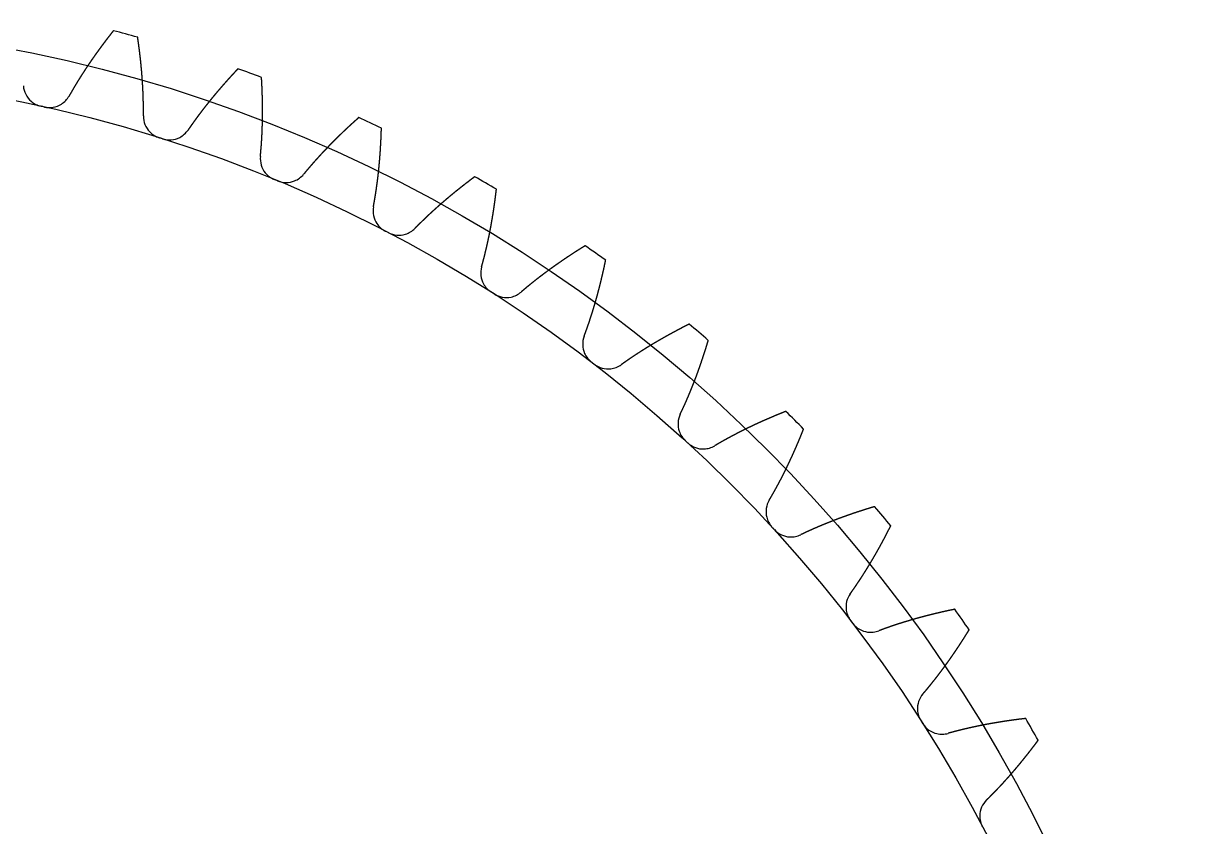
# Model space of a CAD drawing. Header units: centimetres. Extents: x -4.62 to 4.63, y -4.62 to 4.62.
# Drawn here: x 0.88 to 4.5, y 2.011 to 4.5 of the extents above; entities that cross this region are included whole.
import ezdxf

# ---------------------------------------------------------------- set-up
doc = ezdxf.new("R2010")
doc.units = ezdxf.units.CM
doc.header["$MEASUREMENT"] = 0
for name, color, linetype in [('', 7, 'Continuous'), ('Spur Gear (72 teeth)_Sketch1', 7, 'Continuous'), ('Spur Gear (72 teeth)_Sketch3', 7, 'Continuous')]:
    doc.layers.add(name, color=color, linetype=linetype)

# ---------------------------------------------------------------- blocks, each defined once
blk = doc.blocks.new('SpurGear(72teeth)')
at = {"layer": 'Spur Gear (72 teeth)_Sketch1'}
blk.add_circle((0, 0), 4.3449, dxfattribs=at)
at = {"layer": 'Spur Gear (72 teeth)_Sketch3'}
blk.add_circle((0, 0), 4.5, dxfattribs=at)

msp = doc.modelspace()

# ---------------------------------------------------------------- linework, layer by layer
at = {"layer": ''}
for radius, start, end in [(4.625, 74.5186, 75.4814), (4.625, 69.5186, 70.4814), (4.3449, 77.4288, 77.5712), (4.625, 64.5186, 65.4814), (4.3449, 72.4288, 72.5712), (4.625, 59.5186, 60.4814), (4.3449, 67.4288, 67.5712), (4.3449, 62.4288, 62.5712), (4.625, 54.5186, 55.4814), (4.3449, 57.4288, 57.5712), (4.625, 49.5186, 50.4814), (4.3449, 52.4288, 52.5712), (4.625, 44.5186, 45.4814), (4.3449, 47.4288, 47.5712), (4.625, 39.5186, 40.4814), (4.3449, 42.4288, 42.5712), (4.625, 34.5186, 35.4814), (4.3449, 37.4288, 37.5712), (4.3449, 32.4288, 32.5712), (4.625, 29.5186, 30.4814)]:
    msp.add_arc((0, 0, 0.5), radius, start, end, dxfattribs=at)
for points, degree, knots in [([(1.1595, 4.4773, 0.5), (1.1587, 4.4764, 0.5), (1.1572, 4.4744, 0.5), (1.1549, 4.4716, 0.5), (1.1519, 4.4677, 0.5), (1.1482, 4.4629, 0.5), (1.1444, 4.4581, 0.5), (1.1407, 4.4533, 0.5), (1.137, 4.4485, 0.5), (1.1334, 4.4436, 0.5), (1.1297, 4.4388, 0.5), (1.1261, 4.4339, 0.5), (1.1225, 4.4291, 0.5), (1.1189, 4.4242, 0.5), (1.1153, 4.4193, 0.5), (1.1118, 4.4144, 0.5), (1.1082, 4.4095, 0.5), (1.1047, 4.4046, 0.5), (1.1012, 4.3997, 0.5), (1.0978, 4.3948, 0.5), (1.0943, 4.3898, 0.5), (1.0909, 4.3849, 0.5), (1.0875, 4.3799, 0.5), (1.0841, 4.375, 0.5), (1.0808, 4.37, 0.5), (1.0774, 4.365, 0.5), (1.0741, 4.36, 0.5), (1.0708, 4.355, 0.5), (1.0676, 4.35, 0.5), (1.0643, 4.345, 0.5), (1.0611, 4.34, 0.5), (1.0579, 4.335, 0.5), (1.0547, 4.3299, 0.5), (1.0516, 4.3249, 0.5), (1.0484, 4.3198, 0.5), (1.0453, 4.3148, 0.5), (1.0422, 4.3097, 0.5), (1.0392, 4.3046, 0.5), (1.0362, 4.2995, 0.5), (1.0332, 4.2944, 0.5), (1.0302, 4.2893, 0.5), (1.0274, 4.2844, 0.5), (1.0251, 4.2804, 0.5), (1.0235, 4.2775, 0.5), (1.0224, 4.2757, 0.5), (1.022, 4.2748, 0.5)], 5, [-1, -1, -1, -1, -1, -1, -0.9857143, -0.9714286, -0.9571429, -0.9428571, -0.9285714, -0.9142857, -0.9, -0.8857143, -0.8714286, -0.8571429, -0.8428571, -0.8285714, -0.8142857, -0.8, -0.7857143, -0.7714286, -0.7571429, -0.7428571, -0.7285714, -0.7142857, -0.7, -0.6857143, -0.6714286, -0.6571429, -0.6428571, -0.6285714, -0.6142857, -0.6, -0.5857143, -0.5714286, -0.5571429, -0.5428571, -0.5285714, -0.5142857, -0.5, -0.4857143, -0.4714286, -0.4571429, -0.4428571, -0.4285714, -0.4169569, -0.4169569, -0.4169569, -0.4169569, -0.4169569, -0.4169569]), ([(1.2524, 4.2131, 0.5), (1.2524, 4.2141, 0.5), (1.2524, 4.2162, 0.5), (1.2524, 4.2195, 0.5), (1.2525, 4.224, 0.5), (1.2525, 4.2297, 0.5), (1.2524, 4.2356, 0.5), (1.2524, 4.2416, 0.5), (1.2523, 4.2475, 0.5), (1.2522, 4.2534, 0.5), (1.2521, 4.2594, 0.5), (1.2519, 4.2653, 0.5), (1.2518, 4.2712, 0.5), (1.2516, 4.2772, 0.5), (1.2513, 4.2831, 0.5), (1.2511, 4.2891, 0.5), (1.2508, 4.2951, 0.5), (1.2505, 4.301, 0.5), (1.2502, 4.307, 0.5), (1.2498, 4.313, 0.5), (1.2494, 4.3189, 0.5), (1.249, 4.3249, 0.5), (1.2486, 4.3309, 0.5), (1.2482, 4.3369, 0.5), (1.2477, 4.3429, 0.5), (1.2472, 4.3489, 0.5), (1.2467, 4.3549, 0.5), (1.2461, 4.3609, 0.5), (1.2456, 4.3669, 0.5), (1.245, 4.3729, 0.5), (1.2444, 4.3789, 0.5), (1.2438, 4.3849, 0.5), (1.2431, 4.3909, 0.5), (1.2424, 4.3969, 0.5), (1.2417, 4.4029, 0.5), (1.241, 4.4089, 0.5), (1.2403, 4.415, 0.5), (1.2395, 4.421, 0.5), (1.2387, 4.427, 0.5), (1.2379, 4.4331, 0.5), (1.2371, 4.4391, 0.5), (1.2363, 4.4451, 0.5), (1.2356, 4.4499, 0.5), (1.2351, 4.4536, 0.5), (1.2347, 4.456, 0.5), (1.2345, 4.4572, 0.5)], 5, [0.4169569, 0.4169569, 0.4169569, 0.4169569, 0.4169569, 0.4169569, 0.4285714, 0.4428571, 0.4571429, 0.4714286, 0.4857143, 0.5, 0.5142857, 0.5285714, 0.5428571, 0.5571429, 0.5714286, 0.5857143, 0.6, 0.6142857, 0.6285714, 0.6428571, 0.6571429, 0.6714286, 0.6857143, 0.7, 0.7142857, 0.7285714, 0.7428571, 0.7571429, 0.7714286, 0.7857143, 0.8, 0.8142857, 0.8285714, 0.8428571, 0.8571429, 0.8714286, 0.8857143, 0.9, 0.9142857, 0.9285714, 0.9428571, 0.9571429, 0.9714286, 0.9857143, 1, 1, 1, 1, 1, 1]), ([(1.5453, 4.3592, 0.5), (1.5444, 4.3583, 0.5), (1.5428, 4.3566, 0.5), (1.5402, 4.3539, 0.5), (1.5369, 4.3503, 0.5), (1.5328, 4.3459, 0.5), (1.5286, 4.3414, 0.5), (1.5245, 4.3369, 0.5), (1.5204, 4.3324, 0.5), (1.5163, 4.3279, 0.5), (1.5123, 4.3234, 0.5), (1.5082, 4.3189, 0.5), (1.5042, 4.3144, 0.5), (1.5002, 4.3098, 0.5), (1.4962, 4.3053, 0.5), (1.4923, 4.3007, 0.5), (1.4883, 4.2961, 0.5), (1.4844, 4.2916, 0.5), (1.4805, 4.287, 0.5), (1.4766, 4.2824, 0.5), (1.4728, 4.2777, 0.5), (1.4689, 4.2731, 0.5), (1.4651, 4.2685, 0.5), (1.4613, 4.2638, 0.5), (1.4575, 4.2592, 0.5), (1.4538, 4.2545, 0.5), (1.45, 4.2498, 0.5), (1.4463, 4.2451, 0.5), (1.4426, 4.2404, 0.5), (1.439, 4.2357, 0.5), (1.4353, 4.231, 0.5), (1.4317, 4.2263, 0.5), (1.4281, 4.2215, 0.5), (1.4245, 4.2168, 0.5), (1.4209, 4.212, 0.5), (1.4174, 4.2072, 0.5), (1.4139, 4.2024, 0.5), (1.4104, 4.1976, 0.5), (1.407, 4.1928, 0.5), (1.4035, 4.188, 0.5), (1.4001, 4.1832, 0.5), (1.3969, 4.1785, 0.5), (1.3943, 4.1748, 0.5), (1.3924, 4.1721, 0.5), (1.3912, 4.1703, 0.5), (1.3907, 4.1695, 0.5)], 5, [-1, -1, -1, -1, -1, -1, -0.9857143, -0.9714286, -0.9571429, -0.9428571, -0.9285714, -0.9142857, -0.9, -0.8857143, -0.8714286, -0.8571429, -0.8428571, -0.8285714, -0.8142857, -0.8, -0.7857143, -0.7714286, -0.7571429, -0.7428571, -0.7285714, -0.7142857, -0.7, -0.6857143, -0.6714286, -0.6571429, -0.6428571, -0.6285714, -0.6142857, -0.6, -0.5857143, -0.5714286, -0.5571429, -0.5428571, -0.5285714, -0.5142857, -0.5, -0.4857143, -0.4714286, -0.4571429, -0.4428571, -0.4285714, -0.4169569, -0.4169569, -0.4169569, -0.4169569, -0.4169569, -0.4169569]), ([(1.6148, 4.0879, 0.5), (1.6149, 4.0889, 0.5), (1.6151, 4.091, 0.5), (1.6154, 4.0943, 0.5), (1.6158, 4.0988, 0.5), (1.6163, 4.1045, 0.5), (1.6168, 4.1104, 0.5), (1.6173, 4.1163, 0.5), (1.6178, 4.1222, 0.5), (1.6182, 4.1281, 0.5), (1.6186, 4.134, 0.5), (1.6189, 4.14, 0.5), (1.6193, 4.1459, 0.5), (1.6196, 4.1518, 0.5), (1.6199, 4.1578, 0.5), (1.6201, 4.1637, 0.5), (1.6204, 4.1697, 0.5), (1.6206, 4.1757, 0.5), (1.6208, 4.1816, 0.5), (1.621, 4.1876, 0.5), (1.6211, 4.1936, 0.5), (1.6212, 4.1996, 0.5), (1.6213, 4.2056, 0.5), (1.6214, 4.2116, 0.5), (1.6214, 4.2176, 0.5), (1.6215, 4.2236, 0.5), (1.6215, 4.2296, 0.5), (1.6215, 4.2357, 0.5), (1.6214, 4.2417, 0.5), (1.6214, 4.2477, 0.5), (1.6213, 4.2538, 0.5), (1.6212, 4.2598, 0.5), (1.6211, 4.2658, 0.5), (1.6209, 4.2719, 0.5), (1.6208, 4.2779, 0.5), (1.6206, 4.284, 0.5), (1.6204, 4.2901, 0.5), (1.6201, 4.2961, 0.5), (1.6199, 4.3022, 0.5), (1.6196, 4.3083, 0.5), (1.6193, 4.3144, 0.5), (1.619, 4.3205, 0.5), (1.6187, 4.3253, 0.5), (1.6185, 4.329, 0.5), (1.6184, 4.3314, 0.5), (1.6183, 4.3326, 0.5)], 5, [0.4169569, 0.4169569, 0.4169569, 0.4169569, 0.4169569, 0.4169569, 0.4285714, 0.4428571, 0.4571429, 0.4714286, 0.4857143, 0.5, 0.5142857, 0.5285714, 0.5428571, 0.5571429, 0.5714286, 0.5857143, 0.6, 0.6142857, 0.6285714, 0.6428571, 0.6571429, 0.6714286, 0.6857143, 0.7, 0.7142857, 0.7285714, 0.7428571, 0.7571429, 0.7714286, 0.7857143, 0.8, 0.8142857, 0.8285714, 0.8428571, 0.8571429, 0.8714286, 0.8857143, 0.9, 0.9142857, 0.9285714, 0.9428571, 0.9571429, 0.9714286, 0.9857143, 1, 1, 1, 1, 1, 1]), ([(0.8804, 4.3062, 0.5), (0.8811, 4.2971, 0.5), (0.8835, 4.2883, 0.5), (0.8917, 4.272, 0.5), (0.8973, 4.2647, 0.5), (0.9086, 4.2549, 0.5), (0.9135, 4.2516, 0.5), (0.9239, 4.2463, 0.5), (0.9294, 4.2444, 0.5), (0.9351, 4.2431, 0.5)], 3, [0, 0, 0, 0, 0.02734511, 0.02734511, 0.05469023, 0.05469023, 0.07222623, 0.07222623, 0.08976223, 0.08976223, 0.08976223, 0.08976223]), ([(0.9457, 4.2408, 0.5), (0.9546, 4.2388, 0.5), (0.9638, 4.2385, 0.5), (0.9817, 4.2416, 0.5), (0.9903, 4.2449, 0.5), (1.003, 4.2529, 0.5), (1.0076, 4.2566, 0.5), (1.0156, 4.265, 0.5), (1.0191, 4.2697, 0.5), (1.022, 4.2748, 0.5)], 3, [0, 0, 0, 0, 0.02734511, 0.02734511, 0.05469023, 0.05469023, 0.07222623, 0.07222623, 0.08976223, 0.08976223, 0.08976223, 0.08976223]), ([(1.2524, 4.2131, 0.5), (1.2522, 4.204, 0.5), (1.2539, 4.1949, 0.5), (1.2606, 4.178, 0.5), (1.2656, 4.1703, 0.5), (1.276, 4.1595, 0.5), (1.2805, 4.1558, 0.5), (1.2905, 4.1496, 0.5), (1.2958, 4.1472, 0.5), (1.3014, 4.1454, 0.5)], 3, [0, 0, 0, 0, 0.02734511, 0.02734511, 0.05469023, 0.05469023, 0.07222623, 0.07222623, 0.08976223, 0.08976223, 0.08976223, 0.08976223]), ([(1.9193, 4.2079, 0.5), (1.9184, 4.2071, 0.5), (1.9166, 4.2055, 0.5), (1.9139, 4.2031, 0.5), (1.9102, 4.1998, 0.5), (1.9057, 4.1957, 0.5), (1.9012, 4.1917, 0.5), (1.8967, 4.1875, 0.5), (1.8922, 4.1834, 0.5), (1.8878, 4.1793, 0.5), (1.8833, 4.1752, 0.5), (1.8789, 4.171, 0.5), (1.8745, 4.1668, 0.5), (1.8701, 4.1627, 0.5), (1.8658, 4.1585, 0.5), (1.8614, 4.1543, 0.5), (1.8571, 4.1501, 0.5), (1.8528, 4.1458, 0.5), (1.8485, 4.1416, 0.5), (1.8442, 4.1374, 0.5), (1.84, 4.1331, 0.5), (1.8358, 4.1288, 0.5), (1.8316, 4.1245, 0.5), (1.8274, 4.1203, 0.5), (1.8232, 4.1159, 0.5), (1.819, 4.1116, 0.5), (1.8149, 4.1073, 0.5), (1.8108, 4.1029, 0.5), (1.8067, 4.0986, 0.5), (1.8026, 4.0942, 0.5), (1.7986, 4.0898, 0.5), (1.7946, 4.0854, 0.5), (1.7906, 4.081, 0.5), (1.7866, 4.0766, 0.5), (1.7826, 4.0721, 0.5), (1.7787, 4.0677, 0.5), (1.7748, 4.0632, 0.5), (1.7709, 4.0587, 0.5), (1.767, 4.0543, 0.5), (1.7632, 4.0497, 0.5), (1.7594, 4.0452, 0.5), (1.7557, 4.0409, 0.5), (1.7528, 4.0374, 0.5), (1.7507, 4.0348, 0.5), (1.7494, 4.0332, 0.5), (1.7488, 4.0324, 0.5)], 5, [-1, -1, -1, -1, -1, -1, -0.9857143, -0.9714286, -0.9571429, -0.9428571, -0.9285714, -0.9142857, -0.9, -0.8857143, -0.8714286, -0.8571429, -0.8428571, -0.8285714, -0.8142857, -0.8, -0.7857143, -0.7714286, -0.7571429, -0.7428571, -0.7285714, -0.7142857, -0.7, -0.6857143, -0.6714286, -0.6571429, -0.6428571, -0.6285714, -0.6142857, -0.6, -0.5857143, -0.5714286, -0.5571429, -0.5428571, -0.5285714, -0.5142857, -0.5, -0.4857143, -0.4714286, -0.4571429, -0.4428571, -0.4285714, -0.4169569, -0.4169569, -0.4169569, -0.4169569, -0.4169569, -0.4169569]), ([(1.3117, 4.1422, 0.5), (1.3204, 4.1394, 0.5), (1.3295, 4.1384, 0.5), (1.3477, 4.1399, 0.5), (1.3565, 4.1424, 0.5), (1.3699, 4.1492, 0.5), (1.3747, 4.1525, 0.5), (1.3835, 4.1603, 0.5), (1.3874, 4.1647, 0.5), (1.3907, 4.1695, 0.5)], 3, [0, 0, 0, 0, 0.02734511, 0.02734511, 0.05469023, 0.05469023, 0.07222623, 0.07222623, 0.08976223, 0.08976223, 0.08976223, 0.08976223]), ([(1.9649, 3.9316, 0.5), (1.9651, 3.9326, 0.5), (1.9655, 3.9347, 0.5), (1.9661, 3.9379, 0.5), (1.9669, 3.9424, 0.5), (1.9679, 3.948, 0.5), (1.9689, 3.9538, 0.5), (1.9699, 3.9596, 0.5), (1.9709, 3.9655, 0.5), (1.9718, 3.9714, 0.5), (1.9727, 3.9772, 0.5), (1.9736, 3.9831, 0.5), (1.9744, 3.989, 0.5), (1.9753, 3.9949, 0.5), (1.9761, 4.0008, 0.5), (1.9769, 4.0067, 0.5), (1.9776, 4.0126, 0.5), (1.9784, 4.0185, 0.5), (1.9791, 4.0245, 0.5), (1.9798, 4.0304, 0.5), (1.9804, 4.0364, 0.5), (1.9811, 4.0423, 0.5), (1.9817, 4.0483, 0.5), (1.9823, 4.0543, 0.5), (1.9829, 4.0602, 0.5), (1.9834, 4.0662, 0.5), (1.984, 4.0722, 0.5), (1.9845, 4.0782, 0.5), (1.9849, 4.0842, 0.5), (1.9854, 4.0902, 0.5), (1.9859, 4.0963, 0.5), (1.9863, 4.1023, 0.5), (1.9867, 4.1083, 0.5), (1.9871, 4.1144, 0.5), (1.9874, 4.1204, 0.5), (1.9878, 4.1265, 0.5), (1.9881, 4.1325, 0.5), (1.9884, 4.1386, 0.5), (1.9887, 4.1447, 0.5), (1.9889, 4.1507, 0.5), (1.9892, 4.1568, 0.5), (1.9894, 4.1629, 0.5), (1.9895, 4.1678, 0.5), (1.9897, 4.1714, 0.5), (1.9897, 4.1739, 0.5), (1.9898, 4.1751, 0.5)], 5, [0.4169569, 0.4169569, 0.4169569, 0.4169569, 0.4169569, 0.4169569, 0.4285714, 0.4428571, 0.4571429, 0.4714286, 0.4857143, 0.5, 0.5142857, 0.5285714, 0.5428571, 0.5571429, 0.5714286, 0.5857143, 0.6, 0.6142857, 0.6285714, 0.6428571, 0.6571429, 0.6714286, 0.6857143, 0.7, 0.7142857, 0.7285714, 0.7428571, 0.7571429, 0.7714286, 0.7857143, 0.8, 0.8142857, 0.8285714, 0.8428571, 0.8571429, 0.8714286, 0.8857143, 0.9, 0.9142857, 0.9285714, 0.9428571, 0.9571429, 0.9714286, 0.9857143, 1, 1, 1, 1, 1, 1]), ([(1.6148, 4.0879, 0.5), (1.6139, 4.0789, 0.5), (1.6148, 4.0697, 0.5), (1.62, 4.0522, 0.5), (1.6242, 4.0441, 0.5), (1.6336, 4.0324, 0.5), (1.6379, 4.0284, 0.5), (1.6472, 4.0214, 0.5), (1.6523, 4.0185, 0.5), (1.6577, 4.0162, 0.5)], 3, [0, 0, 0, 0, 0.02734511, 0.02734511, 0.05469023, 0.05469023, 0.07222623, 0.07222623, 0.08976223, 0.08976223, 0.08976223, 0.08976223]), ([(1.6677, 4.0121, 0.5), (1.6761, 4.0086, 0.5), (1.6852, 4.0068, 0.5), (1.7034, 4.0067, 0.5), (1.7124, 4.0085, 0.5), (1.7263, 4.0141, 0.5), (1.7314, 4.0169, 0.5), (1.7408, 4.0239, 0.5), (1.7451, 4.0279, 0.5), (1.7488, 4.0324, 0.5)], 3, [0, 0, 0, 0, 0.02734511, 0.02734511, 0.05469023, 0.05469023, 0.07222623, 0.07222623, 0.08976223, 0.08976223, 0.08976223, 0.08976223]), ([(2.2788, 4.0247, 0.5), (2.2778, 4.0239, 0.5), (2.2758, 4.0225, 0.5), (2.2729, 4.0203, 0.5), (2.269, 4.0174, 0.5), (2.2641, 4.0137, 0.5), (2.2593, 4.01, 0.5), (2.2545, 4.0063, 0.5), (2.2496, 4.0026, 0.5), (2.2448, 3.9989, 0.5), (2.2401, 3.9951, 0.5), (2.2353, 3.9914, 0.5), (2.2306, 3.9876, 0.5), (2.2258, 3.9838, 0.5), (2.2211, 3.98, 0.5), (2.2164, 3.9762, 0.5), (2.2117, 3.9724, 0.5), (2.2071, 3.9686, 0.5), (2.2024, 3.9647, 0.5), (2.1978, 3.9609, 0.5), (2.1932, 3.957, 0.5), (2.1886, 3.9531, 0.5), (2.1841, 3.9492, 0.5), (2.1795, 3.9453, 0.5), (2.175, 3.9414, 0.5), (2.1705, 3.9374, 0.5), (2.166, 3.9335, 0.5), (2.1615, 3.9295, 0.5), (2.1571, 3.9255, 0.5), (2.1526, 3.9215, 0.5), (2.1482, 3.9175, 0.5), (2.1438, 3.9135, 0.5), (2.1394, 3.9094, 0.5), (2.1351, 3.9054, 0.5), (2.1308, 3.9013, 0.5), (2.1265, 3.8972, 0.5), (2.1222, 3.8931, 0.5), (2.1179, 3.889, 0.5), (2.1137, 3.8848, 0.5), (2.1094, 3.8807, 0.5), (2.1052, 3.8765, 0.5), (2.1012, 3.8725, 0.5), (2.0981, 3.8693, 0.5), (2.0957, 3.8669, 0.5), (2.0942, 3.8654, 0.5), (2.0936, 3.8647, 0.5)], 5, [-1, -1, -1, -1, -1, -1, -0.9857143, -0.9714286, -0.9571429, -0.9428571, -0.9285714, -0.9142857, -0.9, -0.8857143, -0.8714286, -0.8571429, -0.8428571, -0.8285714, -0.8142857, -0.8, -0.7857143, -0.7714286, -0.7571429, -0.7428571, -0.7285714, -0.7142857, -0.7, -0.6857143, -0.6714286, -0.6571429, -0.6428571, -0.6285714, -0.6142857, -0.6, -0.5857143, -0.5714286, -0.5571429, -0.5428571, -0.5285714, -0.5142857, -0.5, -0.4857143, -0.4714286, -0.4571429, -0.4428571, -0.4285714, -0.4169569, -0.4169569, -0.4169569, -0.4169569, -0.4169569, -0.4169569]), ([(2.3001, 3.7454, 0.5), (2.3004, 3.7463, 0.5), (2.301, 3.7484, 0.5), (2.3019, 3.7516, 0.5), (2.303, 3.7559, 0.5), (2.3045, 3.7614, 0.5), (2.306, 3.7672, 0.5), (2.3075, 3.7729, 0.5), (2.309, 3.7786, 0.5), (2.3104, 3.7844, 0.5), (2.3118, 3.7902, 0.5), (2.3132, 3.7959, 0.5), (2.3146, 3.8017, 0.5), (2.3159, 3.8075, 0.5), (2.3173, 3.8133, 0.5), (2.3185, 3.8191, 0.5), (2.3198, 3.825, 0.5), (2.3211, 3.8308, 0.5), (2.3223, 3.8367, 0.5), (2.3235, 3.8425, 0.5), (2.3247, 3.8484, 0.5), (2.3258, 3.8543, 0.5), (2.327, 3.8602, 0.5), (2.3281, 3.8661, 0.5), (2.3292, 3.872, 0.5), (2.3303, 3.8779, 0.5), (2.3313, 3.8838, 0.5), (2.3323, 3.8897, 0.5), (2.3334, 3.8957, 0.5), (2.3343, 3.9016, 0.5), (2.3353, 3.9076, 0.5), (2.3363, 3.9136, 0.5), (2.3372, 3.9195, 0.5), (2.3381, 3.9255, 0.5), (2.339, 3.9315, 0.5), (2.3399, 3.9375, 0.5), (2.3407, 3.9435, 0.5), (2.3415, 3.9495, 0.5), (2.3423, 3.9556, 0.5), (2.3431, 3.9616, 0.5), (2.3439, 3.9676, 0.5), (2.3446, 3.9737, 0.5), (2.3452, 3.9785, 0.5), (2.3457, 3.9822, 0.5), (2.3459, 3.9846, 0.5), (2.3461, 3.9858, 0.5)], 5, [0.4169569, 0.4169569, 0.4169569, 0.4169569, 0.4169569, 0.4169569, 0.4285714, 0.4428571, 0.4571429, 0.4714286, 0.4857143, 0.5, 0.5142857, 0.5285714, 0.5428571, 0.5571429, 0.5714286, 0.5857143, 0.6, 0.6142857, 0.6285714, 0.6428571, 0.6571429, 0.6714286, 0.6857143, 0.7, 0.7142857, 0.7285714, 0.7428571, 0.7571429, 0.7714286, 0.7857143, 0.8, 0.8142857, 0.8285714, 0.8428571, 0.8571429, 0.8714286, 0.8857143, 0.9, 0.9142857, 0.9285714, 0.9428571, 0.9571429, 0.9714286, 0.9857143, 1, 1, 1, 1, 1, 1]), ([(1.9649, 3.9316, 0.5), (1.9632, 3.9227, 0.5), (1.9633, 3.9135, 0.5), (1.967, 3.8956, 0.5), (1.9705, 3.8871, 0.5), (1.9789, 3.8747, 0.5), (1.9827, 3.8703, 0.5), (1.9915, 3.8625, 0.5), (1.9963, 3.8592, 0.5), (2.0015, 3.8565, 0.5)], 3, [0, 0, 0, 0, 0.02734511, 0.02734511, 0.05469023, 0.05469023, 0.07222623, 0.07222623, 0.08976223, 0.08976223, 0.08976223, 0.08976223]), ([(2.011, 3.8515, 0.5), (2.0191, 3.8473, 0.5), (2.028, 3.8447, 0.5), (2.0461, 3.843, 0.5), (2.0553, 3.844, 0.5), (2.0696, 3.8483, 0.5), (2.0749, 3.8507, 0.5), (2.0849, 3.8568, 0.5), (2.0895, 3.8605, 0.5), (2.0936, 3.8647, 0.5)], 3, [0, 0, 0, 0, 0.02734511, 0.02734511, 0.05469023, 0.05469023, 0.07222623, 0.07222623, 0.08976223, 0.08976223, 0.08976223, 0.08976223]), ([(2.6209, 3.8107, 0.5), (2.6198, 3.8101, 0.5), (2.6177, 3.8088, 0.5), (2.6146, 3.8069, 0.5), (2.6105, 3.8043, 0.5), (2.6053, 3.8011, 0.5), (2.6002, 3.7978, 0.5), (2.595, 3.7946, 0.5), (2.5899, 3.7913, 0.5), (2.5848, 3.788, 0.5), (2.5797, 3.7847, 0.5), (2.5747, 3.7814, 0.5), (2.5696, 3.778, 0.5), (2.5646, 3.7747, 0.5), (2.5595, 3.7713, 0.5), (2.5545, 3.7679, 0.5), (2.5495, 3.7645, 0.5), (2.5446, 3.7611, 0.5), (2.5396, 3.7577, 0.5), (2.5347, 3.7543, 0.5), (2.5297, 3.7508, 0.5), (2.5248, 3.7473, 0.5), (2.5199, 3.7438, 0.5), (2.5151, 3.7403, 0.5), (2.5102, 3.7368, 0.5), (2.5054, 3.7333, 0.5), (2.5006, 3.7297, 0.5), (2.4958, 3.7262, 0.5), (2.491, 3.7226, 0.5), (2.4862, 3.719, 0.5), (2.4815, 3.7154, 0.5), (2.4767, 3.7117, 0.5), (2.472, 3.7081, 0.5), (2.4673, 3.7044, 0.5), (2.4627, 3.7007, 0.5), (2.458, 3.697, 0.5), (2.4534, 3.6933, 0.5), (2.4488, 3.6896, 0.5), (2.4442, 3.6858, 0.5), (2.4396, 3.6821, 0.5), (2.4351, 3.6783, 0.5), (2.4307, 3.6746, 0.5), (2.4273, 3.6717, 0.5), (2.4248, 3.6695, 0.5), (2.4232, 3.6681, 0.5), (2.4224, 3.6675, 0.5)], 5, [-1, -1, -1, -1, -1, -1, -0.9857143, -0.9714286, -0.9571429, -0.9428571, -0.9285714, -0.9142857, -0.9, -0.8857143, -0.8714286, -0.8571429, -0.8428571, -0.8285714, -0.8142857, -0.8, -0.7857143, -0.7714286, -0.7571429, -0.7428571, -0.7285714, -0.7142857, -0.7, -0.6857143, -0.6714286, -0.6571429, -0.6428571, -0.6285714, -0.6142857, -0.6, -0.5857143, -0.5714286, -0.5571429, -0.5428571, -0.5285714, -0.5142857, -0.5, -0.4857143, -0.4714286, -0.4571429, -0.4428571, -0.4285714, -0.4169569, -0.4169569, -0.4169569, -0.4169569, -0.4169569, -0.4169569]), ([(2.6178, 3.5307, 0.5), (2.6181, 3.5316, 0.5), (2.6189, 3.5336, 0.5), (2.6201, 3.5367, 0.5), (2.6216, 3.5409, 0.5), (2.6236, 3.5463, 0.5), (2.6256, 3.5518, 0.5), (2.6276, 3.5574, 0.5), (2.6295, 3.563, 0.5), (2.6315, 3.5686, 0.5), (2.6334, 3.5742, 0.5), (2.6353, 3.5799, 0.5), (2.6371, 3.5855, 0.5), (2.639, 3.5912, 0.5), (2.6408, 3.5969, 0.5), (2.6426, 3.6025, 0.5), (2.6444, 3.6082, 0.5), (2.6461, 3.6139, 0.5), (2.6478, 3.6197, 0.5), (2.6496, 3.6254, 0.5), (2.6512, 3.6311, 0.5), (2.6529, 3.6369, 0.5), (2.6546, 3.6427, 0.5), (2.6562, 3.6484, 0.5), (2.6578, 3.6542, 0.5), (2.6594, 3.66, 0.5), (2.6609, 3.6658, 0.5), (2.6625, 3.6717, 0.5), (2.664, 3.6775, 0.5), (2.6655, 3.6833, 0.5), (2.667, 3.6892, 0.5), (2.6685, 3.6951, 0.5), (2.6699, 3.7009, 0.5), (2.6713, 3.7068, 0.5), (2.6727, 3.7127, 0.5), (2.6741, 3.7186, 0.5), (2.6755, 3.7245, 0.5), (2.6768, 3.7304, 0.5), (2.6782, 3.7364, 0.5), (2.6795, 3.7423, 0.5), (2.6808, 3.7483, 0.5), (2.682, 3.7542, 0.5), (2.683, 3.759, 0.5), (2.6838, 3.7626, 0.5), (2.6843, 3.765, 0.5), (2.6845, 3.7662, 0.5)], 5, [0.4169569, 0.4169569, 0.4169569, 0.4169569, 0.4169569, 0.4169569, 0.4285714, 0.4428571, 0.4571429, 0.4714286, 0.4857143, 0.5, 0.5142857, 0.5285714, 0.5428571, 0.5571429, 0.5714286, 0.5857143, 0.6, 0.6142857, 0.6285714, 0.6428571, 0.6571429, 0.6714286, 0.6857143, 0.7, 0.7142857, 0.7285714, 0.7428571, 0.7571429, 0.7714286, 0.7857143, 0.8, 0.8142857, 0.8285714, 0.8428571, 0.8571429, 0.8714286, 0.8857143, 0.9, 0.9142857, 0.9285714, 0.9428571, 0.9571429, 0.9714286, 0.9857143, 1, 1, 1, 1, 1, 1]), ([(2.3001, 3.7454, 0.5), (2.2977, 3.7366, 0.5), (2.2969, 3.7275, 0.5), (2.299, 3.7094, 0.5), (2.3018, 3.7006, 0.5), (2.309, 3.6875, 0.5), (2.3125, 3.6828, 0.5), (2.3205, 3.6742, 0.5), (2.325, 3.6705, 0.5), (2.33, 3.6674, 0.5)], 3, [0, 0, 0, 0, 0.02734511, 0.02734511, 0.05469023, 0.05469023, 0.07222623, 0.07222623, 0.08976223, 0.08976223, 0.08976223, 0.08976223]), ([(2.3391, 3.6616, 0.5), (2.3468, 3.6567, 0.5), (2.3553, 3.6533, 0.5), (2.3733, 3.6501, 0.5), (2.3825, 3.6502, 0.5), (2.3971, 3.6533, 0.5), (2.4026, 3.6553, 0.5), (2.4131, 3.6604, 0.5), (2.418, 3.6637, 0.5), (2.4224, 3.6675, 0.5)], 3, [0, 0, 0, 0, 0.02734511, 0.02734511, 0.05469023, 0.05469023, 0.07222623, 0.07222623, 0.08976223, 0.08976223, 0.08976223, 0.08976223]), ([(2.943, 3.5678, 0.5), (2.9419, 3.5673, 0.5), (2.9397, 3.5662, 0.5), (2.9365, 3.5645, 0.5), (2.9321, 3.5623, 0.5), (2.9267, 3.5595, 0.5), (2.9213, 3.5568, 0.5), (2.9159, 3.554, 0.5), (2.9105, 3.5511, 0.5), (2.9051, 3.5483, 0.5), (2.8998, 3.5455, 0.5), (2.8944, 3.5426, 0.5), (2.8891, 3.5397, 0.5), (2.8838, 3.5368, 0.5), (2.8785, 3.5339, 0.5), (2.8732, 3.531, 0.5), (2.8679, 3.528, 0.5), (2.8627, 3.525, 0.5), (2.8575, 3.5221, 0.5), (2.8522, 3.5191, 0.5), (2.847, 3.516, 0.5), (2.8418, 3.513, 0.5), (2.8367, 3.51, 0.5), (2.8315, 3.5069, 0.5), (2.8264, 3.5038, 0.5), (2.8212, 3.5007, 0.5), (2.8161, 3.4976, 0.5), (2.811, 3.4945, 0.5), (2.8059, 3.4913, 0.5), (2.8009, 3.4881, 0.5), (2.7958, 3.4849, 0.5), (2.7908, 3.4817, 0.5), (2.7858, 3.4785, 0.5), (2.7808, 3.4753, 0.5), (2.7758, 3.472, 0.5), (2.7709, 3.4687, 0.5), (2.7659, 3.4654, 0.5), (2.761, 3.4621, 0.5), (2.7561, 3.4588, 0.5), (2.7513, 3.4554, 0.5), (2.7464, 3.452, 0.5), (2.7417, 3.4488, 0.5), (2.7381, 3.4462, 0.5), (2.7354, 3.4442, 0.5), (2.7336, 3.443, 0.5), (2.7329, 3.4424, 0.5)], 5, [-1, -1, -1, -1, -1, -1, -0.9857143, -0.9714286, -0.9571429, -0.9428571, -0.9285714, -0.9142857, -0.9, -0.8857143, -0.8714286, -0.8571429, -0.8428571, -0.8285714, -0.8142857, -0.8, -0.7857143, -0.7714286, -0.7571429, -0.7428571, -0.7285714, -0.7142857, -0.7, -0.6857143, -0.6714286, -0.6571429, -0.6428571, -0.6285714, -0.6142857, -0.6, -0.5857143, -0.5714286, -0.5571429, -0.5428571, -0.5285714, -0.5142857, -0.5, -0.4857143, -0.4714286, -0.4571429, -0.4428571, -0.4285714, -0.4169569, -0.4169569, -0.4169569, -0.4169569, -0.4169569, -0.4169569]), ([(2.6178, 3.5307, 0.5), (2.6146, 3.5222, 0.5), (2.6131, 3.5131, 0.5), (2.6136, 3.4949, 0.5), (2.6156, 3.4859, 0.5), (2.6216, 3.4722, 0.5), (2.6247, 3.4672, 0.5), (2.6319, 3.458, 0.5), (2.6361, 3.4539, 0.5), (2.6407, 3.4503, 0.5)], 3, [0, 0, 0, 0, 0.02734511, 0.02734511, 0.05469023, 0.05469023, 0.07222623, 0.07222623, 0.08976223, 0.08976223, 0.08976223, 0.08976223]), ([(2.9156, 3.2891, 0.5), (2.916, 3.29, 0.5), (2.9169, 3.2919, 0.5), (2.9183, 3.2949, 0.5), (2.9203, 3.299, 0.5), (2.9227, 3.3041, 0.5), (2.9252, 3.3095, 0.5), (2.9276, 3.3149, 0.5), (2.9301, 3.3203, 0.5), (2.9325, 3.3257, 0.5), (2.9349, 3.3311, 0.5), (2.9372, 3.3366, 0.5), (2.9396, 3.342, 0.5), (2.9419, 3.3475, 0.5), (2.9442, 3.353, 0.5), (2.9465, 3.3585, 0.5), (2.9488, 3.364, 0.5), (2.951, 3.3696, 0.5), (2.9532, 3.3751, 0.5), (2.9554, 3.3807, 0.5), (2.9576, 3.3863, 0.5), (2.9598, 3.3918, 0.5), (2.9619, 3.3974, 0.5), (2.9641, 3.4031, 0.5), (2.9662, 3.4087, 0.5), (2.9683, 3.4143, 0.5), (2.9703, 3.42, 0.5), (2.9724, 3.4256, 0.5), (2.9744, 3.4313, 0.5), (2.9764, 3.437, 0.5), (2.9784, 3.4427, 0.5), (2.9804, 3.4484, 0.5), (2.9823, 3.4541, 0.5), (2.9842, 3.4599, 0.5), (2.9862, 3.4656, 0.5), (2.988, 3.4714, 0.5), (2.9899, 3.4772, 0.5), (2.9918, 3.4829, 0.5), (2.9936, 3.4887, 0.5), (2.9954, 3.4945, 0.5), (2.9973, 3.5003, 0.5), (2.999, 3.5062, 0.5), (3.0005, 3.5108, 0.5), (3.0015, 3.5143, 0.5), (3.0022, 3.5167, 0.5), (3.0026, 3.5179, 0.5)], 5, [0.4169569, 0.4169569, 0.4169569, 0.4169569, 0.4169569, 0.4169569, 0.4285714, 0.4428571, 0.4571429, 0.4714286, 0.4857143, 0.5, 0.5142857, 0.5285714, 0.5428571, 0.5571429, 0.5714286, 0.5857143, 0.6, 0.6142857, 0.6285714, 0.6428571, 0.6571429, 0.6714286, 0.6857143, 0.7, 0.7142857, 0.7285714, 0.7428571, 0.7571429, 0.7714286, 0.7857143, 0.8, 0.8142857, 0.8285714, 0.8428571, 0.8571429, 0.8714286, 0.8857143, 0.9, 0.9142857, 0.9285714, 0.9428571, 0.9571429, 0.9714286, 0.9857143, 1, 1, 1, 1, 1, 1]), ([(2.6493, 3.4438, 0.5), (2.6565, 3.4382, 0.5), (2.6648, 3.4341, 0.5), (2.6824, 3.4293, 0.5), (2.6915, 3.4287, 0.5), (2.7064, 3.4305, 0.5), (2.7121, 3.4319, 0.5), (2.723, 3.4362, 0.5), (2.7281, 3.439, 0.5), (2.7329, 3.4424, 0.5)], 3, [0, 0, 0, 0, 0.02734511, 0.02734511, 0.05469023, 0.05469023, 0.07222623, 0.07222623, 0.08976223, 0.08976223, 0.08976223, 0.08976223]), ([(3.2428, 3.2977, 0.5), (3.2416, 3.2973, 0.5), (3.2394, 3.2964, 0.5), (3.236, 3.295, 0.5), (3.2314, 3.2932, 0.5), (3.2258, 3.2909, 0.5), (3.2202, 3.2886, 0.5), (3.2145, 3.2863, 0.5), (3.2089, 3.284, 0.5), (3.2033, 3.2816, 0.5), (3.1978, 3.2792, 0.5), (3.1922, 3.2768, 0.5), (3.1866, 3.2744, 0.5), (3.1811, 3.272, 0.5), (3.1755, 3.2696, 0.5), (3.17, 3.2671, 0.5), (3.1645, 3.2646, 0.5), (3.159, 3.2621, 0.5), (3.1535, 3.2596, 0.5), (3.1481, 3.2571, 0.5), (3.1426, 3.2545, 0.5), (3.1372, 3.252, 0.5), (3.1318, 3.2494, 0.5), (3.1264, 3.2468, 0.5), (3.121, 3.2442, 0.5), (3.1156, 3.2415, 0.5), (3.1102, 3.2388, 0.5), (3.1049, 3.2362, 0.5), (3.0995, 3.2335, 0.5), (3.0942, 3.2308, 0.5), (3.0889, 3.228, 0.5), (3.0836, 3.2253, 0.5), (3.0784, 3.2225, 0.5), (3.0731, 3.2197, 0.5), (3.0679, 3.2169, 0.5), (3.0627, 3.214, 0.5), (3.0575, 3.2112, 0.5), (3.0523, 3.2083, 0.5), (3.0471, 3.2054, 0.5), (3.0419, 3.2025, 0.5), (3.0368, 3.1995, 0.5), (3.0319, 3.1967, 0.5), (3.028, 3.1944, 0.5), (3.0251, 3.1927, 0.5), (3.0233, 3.1916, 0.5), (3.0225, 3.1911, 0.5)], 5, [-1, -1, -1, -1, -1, -1, -0.9857143, -0.9714286, -0.9571429, -0.9428571, -0.9285714, -0.9142857, -0.9, -0.8857143, -0.8714286, -0.8571429, -0.8428571, -0.8285714, -0.8142857, -0.8, -0.7857143, -0.7714286, -0.7571429, -0.7428571, -0.7285714, -0.7142857, -0.7, -0.6857143, -0.6714286, -0.6571429, -0.6428571, -0.6285714, -0.6142857, -0.6, -0.5857143, -0.5714286, -0.5571429, -0.5428571, -0.5285714, -0.5142857, -0.5, -0.4857143, -0.4714286, -0.4571429, -0.4428571, -0.4285714, -0.4169569, -0.4169569, -0.4169569, -0.4169569, -0.4169569, -0.4169569]), ([(2.9156, 3.2891, 0.5), (2.9116, 3.2809, 0.5), (2.9093, 3.272, 0.5), (2.9082, 3.2538, 0.5), (2.9095, 3.2447, 0.5), (2.9143, 3.2305, 0.5), (2.9169, 3.2252, 0.5), (2.9233, 3.2155, 0.5), (2.9271, 3.211, 0.5), (2.9314, 3.2071, 0.5)], 3, [0, 0, 0, 0, 0.02734511, 0.02734511, 0.05469023, 0.05469023, 0.07222623, 0.07222623, 0.08976223, 0.08976223, 0.08976223, 0.08976223]), ([(3.1911, 3.0225, 0.5), (3.1916, 3.0233, 0.5), (3.1927, 3.0251, 0.5), (3.1944, 3.028, 0.5), (3.1967, 3.0319, 0.5), (3.1995, 3.0368, 0.5), (3.2025, 3.0419, 0.5), (3.2054, 3.0471, 0.5), (3.2083, 3.0523, 0.5), (3.2112, 3.0575, 0.5), (3.214, 3.0627, 0.5), (3.2169, 3.0679, 0.5), (3.2197, 3.0731, 0.5), (3.2225, 3.0784, 0.5), (3.2253, 3.0836, 0.5), (3.228, 3.0889, 0.5), (3.2308, 3.0942, 0.5), (3.2335, 3.0995, 0.5), (3.2362, 3.1049, 0.5), (3.2388, 3.1102, 0.5), (3.2415, 3.1156, 0.5), (3.2442, 3.121, 0.5), (3.2468, 3.1264, 0.5), (3.2494, 3.1318, 0.5), (3.252, 3.1372, 0.5), (3.2545, 3.1426, 0.5), (3.2571, 3.1481, 0.5), (3.2596, 3.1535, 0.5), (3.2621, 3.159, 0.5), (3.2646, 3.1645, 0.5), (3.2671, 3.17, 0.5), (3.2696, 3.1755, 0.5), (3.272, 3.1811, 0.5), (3.2744, 3.1866, 0.5), (3.2768, 3.1922, 0.5), (3.2792, 3.1978, 0.5), (3.2816, 3.2033, 0.5), (3.284, 3.2089, 0.5), (3.2863, 3.2145, 0.5), (3.2886, 3.2202, 0.5), (3.2909, 3.2258, 0.5), (3.2932, 3.2314, 0.5), (3.295, 3.236, 0.5), (3.2964, 3.2394, 0.5), (3.2973, 3.2416, 0.5), (3.2977, 3.2428, 0.5)], 5, [0.4169569, 0.4169569, 0.4169569, 0.4169569, 0.4169569, 0.4169569, 0.4285714, 0.4428571, 0.4571429, 0.4714286, 0.4857143, 0.5, 0.5142857, 0.5285714, 0.5428571, 0.5571429, 0.5714286, 0.5857143, 0.6, 0.6142857, 0.6285714, 0.6428571, 0.6571429, 0.6714286, 0.6857143, 0.7, 0.7142857, 0.7285714, 0.7428571, 0.7571429, 0.7714286, 0.7857143, 0.8, 0.8142857, 0.8285714, 0.8428571, 0.8571429, 0.8714286, 0.8857143, 0.9, 0.9142857, 0.9285714, 0.9428571, 0.9571429, 0.9714286, 0.9857143, 1, 1, 1, 1, 1, 1]), ([(2.9394, 3.1998, 0.5), (2.9461, 3.1936, 0.5), (2.9539, 3.1888, 0.5), (2.971, 3.1825, 0.5), (2.9801, 3.181, 0.5), (2.9951, 3.1816, 0.5), (3.0009, 3.1825, 0.5), (3.0121, 3.1858, 0.5), (3.0175, 3.1881, 0.5), (3.0225, 3.1911, 0.5)], 3, [0, 0, 0, 0, 0.02734511, 0.02734511, 0.05469023, 0.05469023, 0.07222623, 0.07222623, 0.08976223, 0.08976223, 0.08976223, 0.08976223]), ([(3.1911, 3.0225, 0.5), (3.1865, 3.0146, 0.5), (3.1834, 3.006, 0.5), (3.1807, 2.9879, 0.5), (3.1812, 2.9787, 0.5), (3.1848, 2.9642, 0.5), (3.1869, 2.9588, 0.5), (3.1924, 2.9485, 0.5), (3.1958, 2.9437, 0.5), (3.1998, 2.9394, 0.5)], 3, [0, 0, 0, 0, 0.02734511, 0.02734511, 0.05469023, 0.05469023, 0.07222623, 0.07222623, 0.08976223, 0.08976223, 0.08976223, 0.08976223]), ([(3.5179, 3.0026, 0.5), (3.5167, 3.0022, 0.5), (3.5143, 3.0015, 0.5), (3.5108, 3.0005, 0.5), (3.5062, 2.999, 0.5), (3.5003, 2.9973, 0.5), (3.4945, 2.9954, 0.5), (3.4887, 2.9936, 0.5), (3.4829, 2.9918, 0.5), (3.4772, 2.9899, 0.5), (3.4714, 2.988, 0.5), (3.4656, 2.9862, 0.5), (3.4599, 2.9842, 0.5), (3.4541, 2.9823, 0.5), (3.4484, 2.9804, 0.5), (3.4427, 2.9784, 0.5), (3.437, 2.9764, 0.5), (3.4313, 2.9744, 0.5), (3.4256, 2.9724, 0.5), (3.42, 2.9703, 0.5), (3.4143, 2.9683, 0.5), (3.4087, 2.9662, 0.5), (3.4031, 2.9641, 0.5), (3.3974, 2.9619, 0.5), (3.3918, 2.9598, 0.5), (3.3863, 2.9576, 0.5), (3.3807, 2.9554, 0.5), (3.3751, 2.9532, 0.5), (3.3696, 2.951, 0.5), (3.364, 2.9488, 0.5), (3.3585, 2.9465, 0.5), (3.353, 2.9442, 0.5), (3.3475, 2.9419, 0.5), (3.342, 2.9396, 0.5), (3.3366, 2.9372, 0.5), (3.3311, 2.9349, 0.5), (3.3257, 2.9325, 0.5), (3.3203, 2.9301, 0.5), (3.3149, 2.9276, 0.5), (3.3095, 2.9252, 0.5), (3.3041, 2.9227, 0.5), (3.299, 2.9203, 0.5), (3.2949, 2.9183, 0.5), (3.2919, 2.9169, 0.5), (3.29, 2.916, 0.5), (3.2891, 2.9156, 0.5)], 5, [-1, -1, -1, -1, -1, -1, -0.9857143, -0.9714286, -0.9571429, -0.9428571, -0.9285714, -0.9142857, -0.9, -0.8857143, -0.8714286, -0.8571429, -0.8428571, -0.8285714, -0.8142857, -0.8, -0.7857143, -0.7714286, -0.7571429, -0.7428571, -0.7285714, -0.7142857, -0.7, -0.6857143, -0.6714286, -0.6571429, -0.6428571, -0.6285714, -0.6142857, -0.6, -0.5857143, -0.5714286, -0.5571429, -0.5428571, -0.5285714, -0.5142857, -0.5, -0.4857143, -0.4714286, -0.4571429, -0.4428571, -0.4285714, -0.4169569, -0.4169569, -0.4169569, -0.4169569, -0.4169569, -0.4169569]), ([(3.4424, 2.7329, 0.5), (3.443, 2.7336, 0.5), (3.4442, 2.7354, 0.5), (3.4462, 2.7381, 0.5), (3.4488, 2.7417, 0.5), (3.452, 2.7464, 0.5), (3.4554, 2.7513, 0.5), (3.4588, 2.7561, 0.5), (3.4621, 2.761, 0.5), (3.4654, 2.7659, 0.5), (3.4687, 2.7709, 0.5), (3.472, 2.7758, 0.5), (3.4753, 2.7808, 0.5), (3.4785, 2.7858, 0.5), (3.4817, 2.7908, 0.5), (3.4849, 2.7958, 0.5), (3.4881, 2.8009, 0.5), (3.4913, 2.8059, 0.5), (3.4945, 2.811, 0.5), (3.4976, 2.8161, 0.5), (3.5007, 2.8212, 0.5), (3.5038, 2.8264, 0.5), (3.5069, 2.8315, 0.5), (3.51, 2.8367, 0.5), (3.513, 2.8418, 0.5), (3.516, 2.847, 0.5), (3.5191, 2.8522, 0.5), (3.5221, 2.8575, 0.5), (3.525, 2.8627, 0.5), (3.528, 2.8679, 0.5), (3.531, 2.8732, 0.5), (3.5339, 2.8785, 0.5), (3.5368, 2.8838, 0.5), (3.5397, 2.8891, 0.5), (3.5426, 2.8944, 0.5), (3.5455, 2.8998, 0.5), (3.5483, 2.9051, 0.5), (3.5511, 2.9105, 0.5), (3.554, 2.9159, 0.5), (3.5568, 2.9213, 0.5), (3.5595, 2.9267, 0.5), (3.5623, 2.9321, 0.5), (3.5645, 2.9365, 0.5), (3.5662, 2.9397, 0.5), (3.5673, 2.9419, 0.5), (3.5678, 2.943, 0.5)], 5, [0.4169569, 0.4169569, 0.4169569, 0.4169569, 0.4169569, 0.4169569, 0.4285714, 0.4428571, 0.4571429, 0.4714286, 0.4857143, 0.5, 0.5142857, 0.5285714, 0.5428571, 0.5571429, 0.5714286, 0.5857143, 0.6, 0.6142857, 0.6285714, 0.6428571, 0.6571429, 0.6714286, 0.6857143, 0.7, 0.7142857, 0.7285714, 0.7428571, 0.7571429, 0.7714286, 0.7857143, 0.8, 0.8142857, 0.8285714, 0.8428571, 0.8571429, 0.8714286, 0.8857143, 0.9, 0.9142857, 0.9285714, 0.9428571, 0.9571429, 0.9714286, 0.9857143, 1, 1, 1, 1, 1, 1]), ([(3.2071, 2.9314, 0.5), (3.2132, 2.9247, 0.5), (3.2206, 2.9192, 0.5), (3.2371, 2.9114, 0.5), (3.246, 2.9092, 0.5), (3.261, 2.9084, 0.5), (3.2668, 2.9089, 0.5), (3.2783, 2.9112, 0.5), (3.2838, 2.913, 0.5), (3.2891, 2.9156, 0.5)], 3, [0, 0, 0, 0, 0.02734511, 0.02734511, 0.05469023, 0.05469023, 0.07222623, 0.07222623, 0.08976223, 0.08976223, 0.08976223, 0.08976223]), ([(3.4424, 2.7329, 0.5), (3.4371, 2.7255, 0.5), (3.4333, 2.7171, 0.5), (3.429, 2.6994, 0.5), (3.4287, 2.6902, 0.5), (3.431, 2.6754, 0.5), (3.4326, 2.6697, 0.5), (3.4372, 2.659, 0.5), (3.4402, 2.6539, 0.5), (3.4438, 2.6493, 0.5)], 3, [0, 0, 0, 0, 0.02734511, 0.02734511, 0.05469023, 0.05469023, 0.07222623, 0.07222623, 0.08976223, 0.08976223, 0.08976223, 0.08976223]), ([(3.7662, 2.6845, 0.5), (3.765, 2.6843, 0.5), (3.7626, 2.6838, 0.5), (3.759, 2.683, 0.5), (3.7542, 2.682, 0.5), (3.7483, 2.6808, 0.5), (3.7423, 2.6795, 0.5), (3.7364, 2.6782, 0.5), (3.7304, 2.6768, 0.5), (3.7245, 2.6755, 0.5), (3.7186, 2.6741, 0.5), (3.7127, 2.6727, 0.5), (3.7068, 2.6713, 0.5), (3.7009, 2.6699, 0.5), (3.6951, 2.6685, 0.5), (3.6892, 2.667, 0.5), (3.6833, 2.6655, 0.5), (3.6775, 2.664, 0.5), (3.6717, 2.6625, 0.5), (3.6658, 2.6609, 0.5), (3.66, 2.6594, 0.5), (3.6542, 2.6578, 0.5), (3.6484, 2.6562, 0.5), (3.6427, 2.6546, 0.5), (3.6369, 2.6529, 0.5), (3.6311, 2.6512, 0.5), (3.6254, 2.6496, 0.5), (3.6197, 2.6478, 0.5), (3.6139, 2.6461, 0.5), (3.6082, 2.6444, 0.5), (3.6025, 2.6426, 0.5), (3.5969, 2.6408, 0.5), (3.5912, 2.639, 0.5), (3.5855, 2.6371, 0.5), (3.5799, 2.6353, 0.5), (3.5742, 2.6334, 0.5), (3.5686, 2.6315, 0.5), (3.563, 2.6295, 0.5), (3.5574, 2.6276, 0.5), (3.5518, 2.6256, 0.5), (3.5463, 2.6236, 0.5), (3.5409, 2.6216, 0.5), (3.5367, 2.6201, 0.5), (3.5336, 2.6189, 0.5), (3.5316, 2.6181, 0.5), (3.5307, 2.6178, 0.5)], 5, [-1, -1, -1, -1, -1, -1, -0.9857143, -0.9714286, -0.9571429, -0.9428571, -0.9285714, -0.9142857, -0.9, -0.8857143, -0.8714286, -0.8571429, -0.8428571, -0.8285714, -0.8142857, -0.8, -0.7857143, -0.7714286, -0.7571429, -0.7428571, -0.7285714, -0.7142857, -0.7, -0.6857143, -0.6714286, -0.6571429, -0.6428571, -0.6285714, -0.6142857, -0.6, -0.5857143, -0.5714286, -0.5571429, -0.5428571, -0.5285714, -0.5142857, -0.5, -0.4857143, -0.4714286, -0.4571429, -0.4428571, -0.4285714, -0.4169569, -0.4169569, -0.4169569, -0.4169569, -0.4169569, -0.4169569]), ([(3.4503, 2.6407, 0.5), (3.4559, 2.6335, 0.5), (3.4628, 2.6274, 0.5), (3.4785, 2.6182, 0.5), (3.4872, 2.6152, 0.5), (3.502, 2.6131, 0.5), (3.5079, 2.6131, 0.5), (3.5195, 2.6144, 0.5), (3.5252, 2.6157, 0.5), (3.5307, 2.6178, 0.5)], 3, [0, 0, 0, 0, 0.02734511, 0.02734511, 0.05469023, 0.05469023, 0.07222623, 0.07222623, 0.08976223, 0.08976223, 0.08976223, 0.08976223]), ([(3.6675, 2.4224, 0.5), (3.6681, 2.4232, 0.5), (3.6695, 2.4248, 0.5), (3.6717, 2.4273, 0.5), (3.6746, 2.4307, 0.5), (3.6783, 2.4351, 0.5), (3.6821, 2.4396, 0.5), (3.6858, 2.4442, 0.5), (3.6896, 2.4488, 0.5), (3.6933, 2.4534, 0.5), (3.697, 2.458, 0.5), (3.7007, 2.4627, 0.5), (3.7044, 2.4673, 0.5), (3.7081, 2.472, 0.5), (3.7117, 2.4767, 0.5), (3.7154, 2.4815, 0.5), (3.719, 2.4862, 0.5), (3.7226, 2.491, 0.5), (3.7262, 2.4958, 0.5), (3.7297, 2.5006, 0.5), (3.7333, 2.5054, 0.5), (3.7368, 2.5102, 0.5), (3.7403, 2.5151, 0.5), (3.7438, 2.5199, 0.5), (3.7473, 2.5248, 0.5), (3.7508, 2.5297, 0.5), (3.7543, 2.5347, 0.5), (3.7577, 2.5396, 0.5), (3.7611, 2.5446, 0.5), (3.7645, 2.5495, 0.5), (3.7679, 2.5545, 0.5), (3.7713, 2.5595, 0.5), (3.7747, 2.5646, 0.5), (3.778, 2.5696, 0.5), (3.7814, 2.5747, 0.5), (3.7847, 2.5797, 0.5), (3.788, 2.5848, 0.5), (3.7913, 2.5899, 0.5), (3.7946, 2.595, 0.5), (3.7978, 2.6002, 0.5), (3.8011, 2.6053, 0.5), (3.8043, 2.6105, 0.5), (3.8069, 2.6146, 0.5), (3.8088, 2.6177, 0.5), (3.8101, 2.6198, 0.5), (3.8107, 2.6209, 0.5)], 5, [0.4169569, 0.4169569, 0.4169569, 0.4169569, 0.4169569, 0.4169569, 0.4285714, 0.4428571, 0.4571429, 0.4714286, 0.4857143, 0.5, 0.5142857, 0.5285714, 0.5428571, 0.5571429, 0.5714286, 0.5857143, 0.6, 0.6142857, 0.6285714, 0.6428571, 0.6571429, 0.6714286, 0.6857143, 0.7, 0.7142857, 0.7285714, 0.7428571, 0.7571429, 0.7714286, 0.7857143, 0.8, 0.8142857, 0.8285714, 0.8428571, 0.8571429, 0.8714286, 0.8857143, 0.9, 0.9142857, 0.9285714, 0.9428571, 0.9571429, 0.9714286, 0.9857143, 1, 1, 1, 1, 1, 1]), ([(3.6675, 2.4224, 0.5), (3.6616, 2.4155, 0.5), (3.657, 2.4075, 0.5), (3.6513, 2.3902, 0.5), (3.6501, 2.3811, 0.5), (3.6511, 2.3662, 0.5), (3.6522, 2.3604, 0.5), (3.6559, 2.3493, 0.5), (3.6584, 2.344, 0.5), (3.6616, 2.3391, 0.5)], 3, [0, 0, 0, 0, 0.02734511, 0.02734511, 0.05469023, 0.05469023, 0.07222623, 0.07222623, 0.08976223, 0.08976223, 0.08976223, 0.08976223]), ([(3.6674, 2.33, 0.5), (3.6723, 2.3223, 0.5), (3.6786, 2.3156, 0.5), (3.6935, 2.3051, 0.5), (3.7019, 2.3013, 0.5), (3.7165, 2.298, 0.5), (3.7223, 2.2974, 0.5), (3.734, 2.2977, 0.5), (3.7398, 2.2985, 0.5), (3.7454, 2.3001, 0.5)], 3, [0, 0, 0, 0, 0.02734511, 0.02734511, 0.05469023, 0.05469023, 0.07222623, 0.07222623, 0.08976223, 0.08976223, 0.08976223, 0.08976223]), ([(3.9858, 2.3461, 0.5), (3.9846, 2.3459, 0.5), (3.9822, 2.3457, 0.5), (3.9785, 2.3452, 0.5), (3.9737, 2.3446, 0.5), (3.9676, 2.3439, 0.5), (3.9616, 2.3431, 0.5), (3.9556, 2.3423, 0.5), (3.9495, 2.3415, 0.5), (3.9435, 2.3407, 0.5), (3.9375, 2.3399, 0.5), (3.9315, 2.339, 0.5), (3.9255, 2.3381, 0.5), (3.9195, 2.3372, 0.5), (3.9136, 2.3363, 0.5), (3.9076, 2.3353, 0.5), (3.9016, 2.3343, 0.5), (3.8957, 2.3334, 0.5), (3.8897, 2.3323, 0.5), (3.8838, 2.3313, 0.5), (3.8779, 2.3303, 0.5), (3.872, 2.3292, 0.5), (3.8661, 2.3281, 0.5), (3.8602, 2.327, 0.5), (3.8543, 2.3258, 0.5), (3.8484, 2.3247, 0.5), (3.8425, 2.3235, 0.5), (3.8367, 2.3223, 0.5), (3.8308, 2.3211, 0.5), (3.825, 2.3198, 0.5), (3.8191, 2.3185, 0.5), (3.8133, 2.3173, 0.5), (3.8075, 2.3159, 0.5), (3.8017, 2.3146, 0.5), (3.7959, 2.3132, 0.5), (3.7902, 2.3118, 0.5), (3.7844, 2.3104, 0.5), (3.7786, 2.309, 0.5), (3.7729, 2.3075, 0.5), (3.7672, 2.306, 0.5), (3.7614, 2.3045, 0.5), (3.7559, 2.303, 0.5), (3.7516, 2.3019, 0.5), (3.7484, 2.301, 0.5), (3.7463, 2.3004, 0.5), (3.7454, 2.3001, 0.5)], 5, [-1, -1, -1, -1, -1, -1, -0.9857143, -0.9714286, -0.9571429, -0.9428571, -0.9285714, -0.9142857, -0.9, -0.8857143, -0.8714286, -0.8571429, -0.8428571, -0.8285714, -0.8142857, -0.8, -0.7857143, -0.7714286, -0.7571429, -0.7428571, -0.7285714, -0.7142857, -0.7, -0.6857143, -0.6714286, -0.6571429, -0.6428571, -0.6285714, -0.6142857, -0.6, -0.5857143, -0.5714286, -0.5571429, -0.5428571, -0.5285714, -0.5142857, -0.5, -0.4857143, -0.4714286, -0.4571429, -0.4428571, -0.4285714, -0.4169569, -0.4169569, -0.4169569, -0.4169569, -0.4169569, -0.4169569]), ([(3.8647, 2.0936, 0.5), (3.8654, 2.0942, 0.5), (3.8669, 2.0957, 0.5), (3.8693, 2.0981, 0.5), (3.8725, 2.1012, 0.5), (3.8765, 2.1052, 0.5), (3.8807, 2.1094, 0.5), (3.8848, 2.1137, 0.5), (3.889, 2.1179, 0.5), (3.8931, 2.1222, 0.5), (3.8972, 2.1265, 0.5), (3.9013, 2.1308, 0.5), (3.9054, 2.1351, 0.5), (3.9094, 2.1394, 0.5), (3.9135, 2.1438, 0.5), (3.9175, 2.1482, 0.5), (3.9215, 2.1526, 0.5), (3.9255, 2.1571, 0.5), (3.9295, 2.1615, 0.5), (3.9335, 2.166, 0.5), (3.9374, 2.1705, 0.5), (3.9414, 2.175, 0.5), (3.9453, 2.1795, 0.5), (3.9492, 2.1841, 0.5), (3.9531, 2.1886, 0.5), (3.957, 2.1932, 0.5), (3.9609, 2.1978, 0.5), (3.9647, 2.2024, 0.5), (3.9686, 2.2071, 0.5), (3.9724, 2.2117, 0.5), (3.9762, 2.2164, 0.5), (3.98, 2.2211, 0.5), (3.9838, 2.2258, 0.5), (3.9876, 2.2306, 0.5), (3.9914, 2.2353, 0.5), (3.9951, 2.2401, 0.5), (3.9989, 2.2448, 0.5), (4.0026, 2.2496, 0.5), (4.0063, 2.2545, 0.5), (4.01, 2.2593, 0.5), (4.0137, 2.2641, 0.5), (4.0174, 2.269, 0.5), (4.0203, 2.2729, 0.5), (4.0225, 2.2758, 0.5), (4.0239, 2.2778, 0.5), (4.0247, 2.2788, 0.5)], 5, [0.4169569, 0.4169569, 0.4169569, 0.4169569, 0.4169569, 0.4169569, 0.4285714, 0.4428571, 0.4571429, 0.4714286, 0.4857143, 0.5, 0.5142857, 0.5285714, 0.5428571, 0.5571429, 0.5714286, 0.5857143, 0.6, 0.6142857, 0.6285714, 0.6428571, 0.6571429, 0.6714286, 0.6857143, 0.7, 0.7142857, 0.7285714, 0.7428571, 0.7571429, 0.7714286, 0.7857143, 0.8, 0.8142857, 0.8285714, 0.8428571, 0.8571429, 0.8714286, 0.8857143, 0.9, 0.9142857, 0.9285714, 0.9428571, 0.9571429, 0.9714286, 0.9857143, 1, 1, 1, 1, 1, 1]), ([(3.8647, 2.0936, 0.5), (3.8582, 2.0872, 0.5), (3.8529, 2.0796, 0.5), (3.8457, 2.0629, 0.5), (3.8437, 2.0539, 0.5), (3.8434, 2.0389, 0.5), (3.8441, 2.0331, 0.5), (3.8467, 2.0217, 0.5), (3.8488, 2.0162, 0.5), (3.8515, 2.011, 0.5)], 3, [0, 0, 0, 0, 0.02734511, 0.02734511, 0.05469023, 0.05469023, 0.07222623, 0.07222623, 0.08976223, 0.08976223, 0.08976223, 0.08976223])]:
    msp.add_open_spline(points, degree=degree, knots=knots, dxfattribs=at)

# ---------------------------------------------------------------- block references
msp.add_blockref('SpurGear(72teeth)', (0, 0))

doc.saveas('drawing.dxf')
